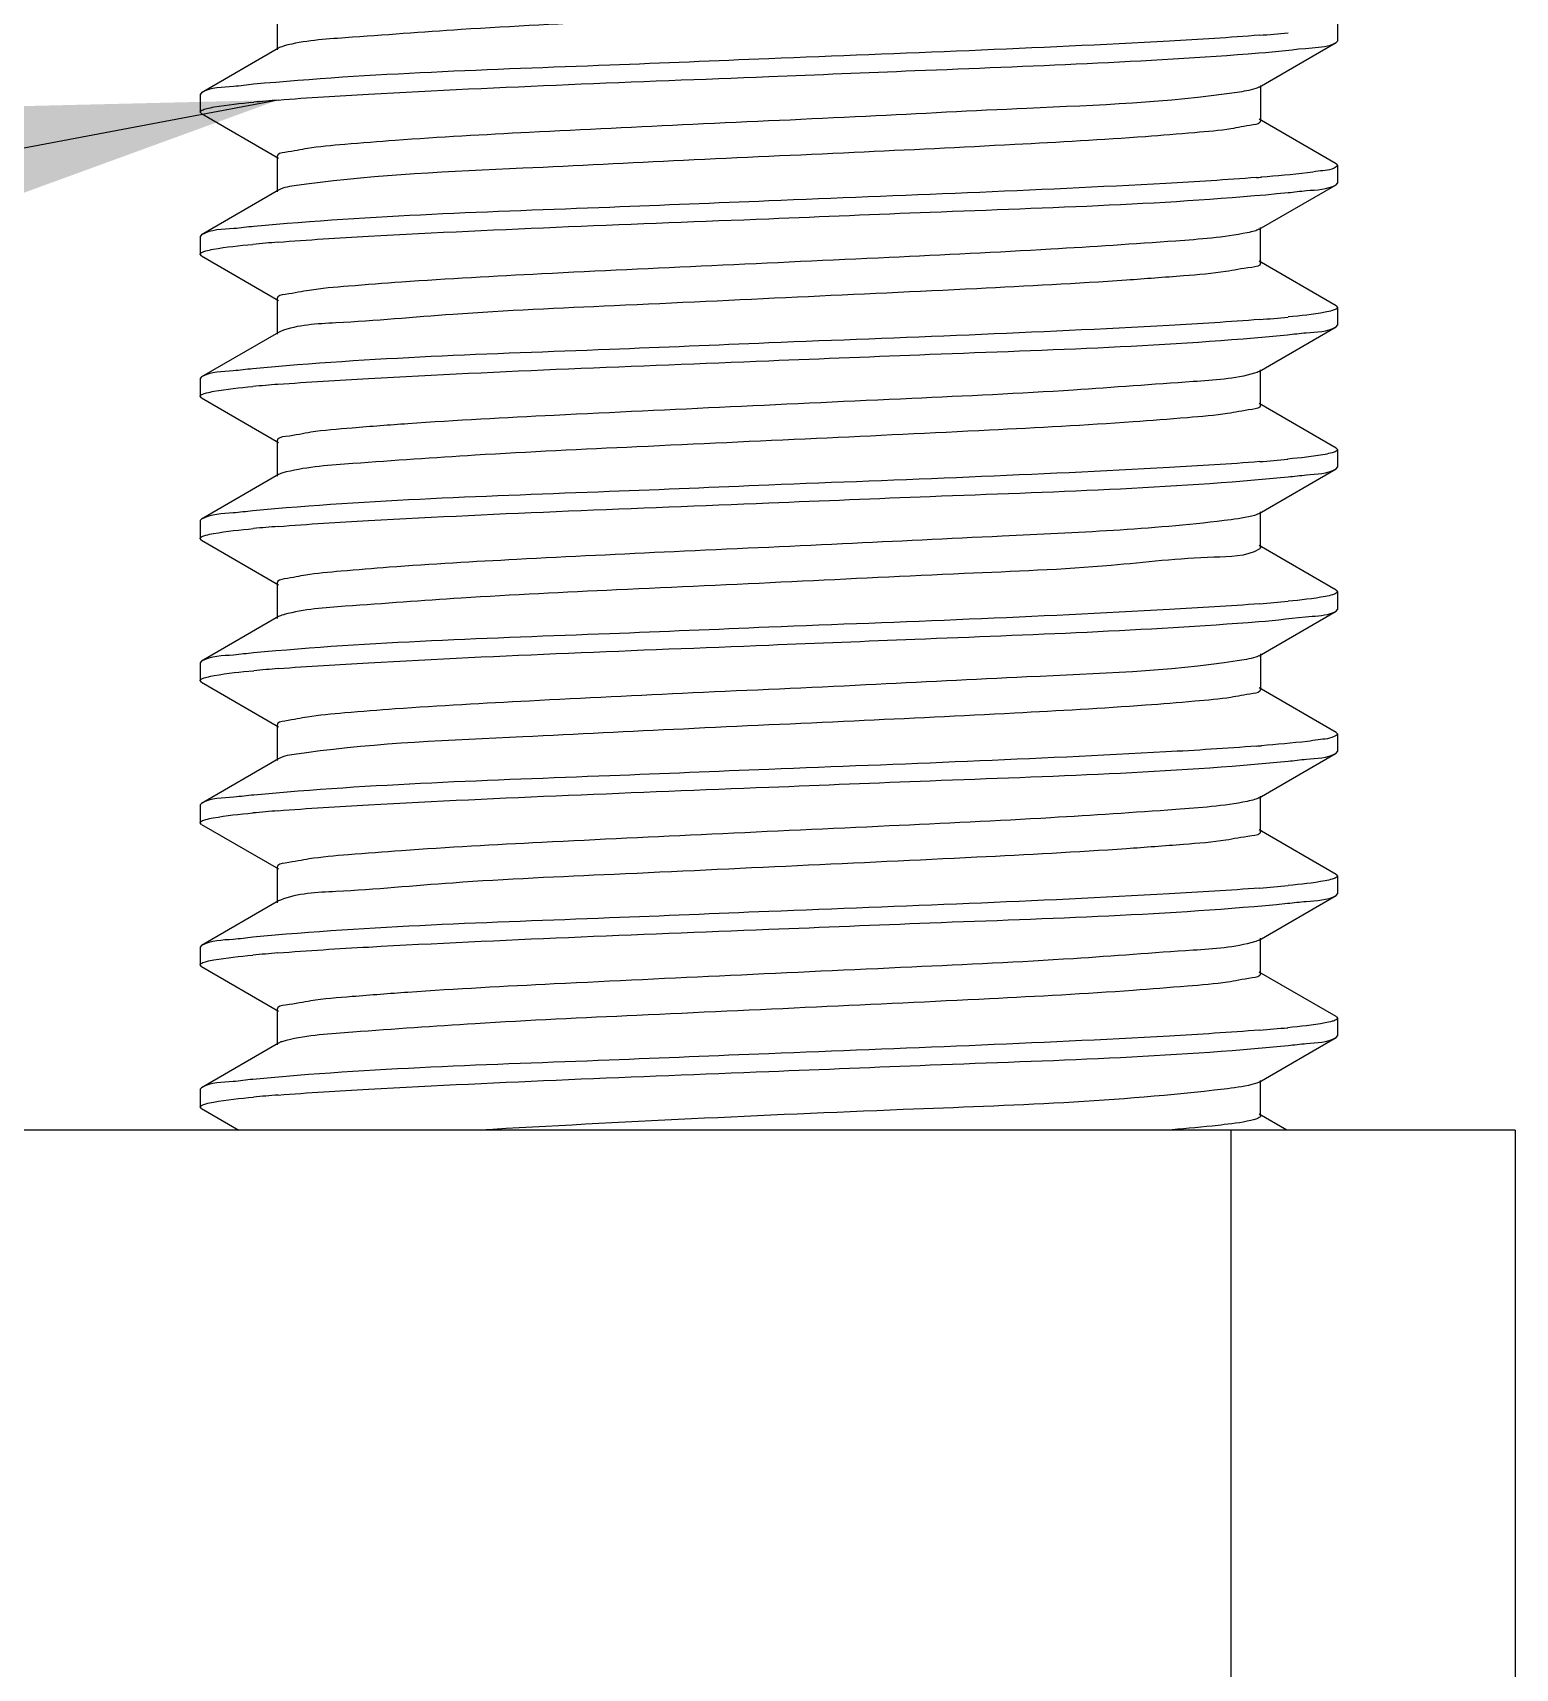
# Model space of a CAD drawing. Extents: x -1396510 to 1250330, y -1892470 to 1623980.
# Drawn here: x -1167299.8 to -1167200.5, y -49155.9 to -49046.4 of the extents above; entities that cross this region are included whole.
import ezdxf

# ---------------------------------------------------------------- set-up
doc = ezdxf.new("R2010")
doc.units = 0
doc.header["$LTSCALE"] = 1000
doc.header["$MEASUREMENT"] = 0
doc.styles.get("Standard").update_dxf_attribs({"font": 'gbenor.shx', "bigfont": 'gbcbig.shx'})
doc.dimstyles.get("Standard").update_dxf_attribs({"dimscale": 100, "dimtxt": 3.5, "dimasz": 1, "dimexe": 2.5, "dimexo": 3, "dimgap": 1.5, "dimtad": 1, "dimdec": 0, "dimzin": 0, "dimdsep": 46, "dimtxsty": 'Standard', "dimblk": 'ARCHTICK', "dimcen": 0.09, "dimadec": 0, "dimazin": 0, "dimtfac": 1, "dimtdec": 0, "dimtix": 1, "dimtmove": 2, "dimatfit": 3, "dimfxl": 0, "dimtolj": 1, "dimtzin": 0, "dimarcsym": 0})

# ---------------------------------------------------------------- blocks, each defined once
blk = doc.blocks.new('_ArchTick')
at = {"color": 0, "linetype": 'ByBlock', "const_width": 0.4}
blk.add_lwpolyline([(-0.5, -0.5), (0.5, 0.5)], dxfattribs=at)

msp = doc.modelspace()

# ---------------------------------------------------------------- linework, layer by layer
at = {"linetype": 'Continuous'}
for p, q in [((-1167283.43, -49045.17), (-1167283.43, -49047.55)), ((-1167212.43, -49045.77), (-1167212.43, -49046.96)), ((-1167212.52, -49047.06), (-1167212.43, -49046.96)), ((-1167283.33, -49047.43), (-1167288.49, -49050.42)), ((-1167217.68, -49050.05), (-1167212.52, -49047.06)), ((-1167217.58, -49049.93), (-1167217.58, -49052.31)), ((-1167288.49, -49050.42), (-1167288.58, -49050.53)), ((-1167288.58, -49050.53), (-1167288.58, -49051.72)), ((-1167288.49, -49051.82), (-1167288.58, -49051.72)), ((-1167288.49, -49051.82), (-1167283.33, -49054.81)), ((-1167212.52, -49055.18), (-1167217.68, -49052.19)), ((-1167283.43, -49054.69), (-1167283.43, -49057.07)), ((-1167212.52, -49055.18), (-1167212.43, -49055.29)), ((-1167212.43, -49055.29), (-1167212.43, -49056.48)), ((-1167217.68, -49059.57), (-1167212.52, -49056.58)), ((-1167212.52, -49056.58), (-1167212.43, -49056.48)), ((-1167283.33, -49056.95), (-1167288.49, -49059.94)), ((-1167288.49, -49059.94), (-1167288.58, -49060.04)), ((-1167288.58, -49060.05), (-1167288.58, -49061.24)), ((-1167217.58, -49061.83), (-1167217.58, -49059.45)), ((-1167288.49, -49061.34), (-1167288.58, -49061.24)), ((-1167288.49, -49061.34), (-1167283.33, -49064.33)), ((-1167212.52, -49064.7), (-1167217.68, -49061.71)), ((-1167283.43, -49064.21), (-1167283.43, -49066.59)), ((-1167212.52, -49064.7), (-1167212.43, -49064.81)), ((-1167212.43, -49064.81), (-1167212.43, -49065.99)), ((-1167283.33, -49066.47), (-1167288.49, -49069.46)), ((-1167283.21, -49066.41), (-1167283.33, -49066.47)), ((-1167217.68, -49069.09), (-1167212.52, -49066.1)), ((-1167212.52, -49066.1), (-1167212.43, -49066)), ((-1167288.49, -49069.46), (-1167288.58, -49069.57)), ((-1167288.58, -49069.56), (-1167288.58, -49070.75)), ((-1167217.58, -49071.35), (-1167217.58, -49068.97)), ((-1167288.49, -49070.86), (-1167288.58, -49070.75)), ((-1167288.49, -49070.86), (-1167283.33, -49073.85)), ((-1167212.52, -49074.22), (-1167217.68, -49071.23)), ((-1167283.43, -49073.73), (-1167283.43, -49076.11)), ((-1167212.52, -49074.22), (-1167212.43, -49074.32)), ((-1167212.43, -49074.32), (-1167212.43, -49075.51)), ((-1167283.33, -49075.99), (-1167288.49, -49078.98)), ((-1167217.68, -49078.61), (-1167212.52, -49075.62)), ((-1167212.52, -49075.62), (-1167212.43, -49075.51)), ((-1167217.68, -49078.61), (-1167217.83, -49078.68)), ((-1167217.58, -49080.87), (-1167217.58, -49078.49)), ((-1167288.49, -49078.98), (-1167288.58, -49079.08)), ((-1167288.58, -49079.08), (-1167288.58, -49080.27)), ((-1167288.49, -49080.38), (-1167288.58, -49080.27)), ((-1167288.49, -49080.38), (-1167283.33, -49083.37)), ((-1167212.52, -49083.74), (-1167217.68, -49080.75)), ((-1167283.43, -49083.25), (-1167283.43, -49085.63)), ((-1167212.52, -49083.74), (-1167212.43, -49083.84)), ((-1167212.43, -49083.84), (-1167212.43, -49085.03)), ((-1167217.68, -49088.13), (-1167212.52, -49085.14)), ((-1167212.52, -49085.14), (-1167212.43, -49085.03)), ((-1167283.33, -49085.51), (-1167288.49, -49088.5)), ((-1167288.49, -49088.5), (-1167288.58, -49088.6)), ((-1167217.58, -49088.01), (-1167217.58, -49090.39)), ((-1167288.58, -49088.6), (-1167288.58, -49089.79)), ((-1167288.49, -49089.9), (-1167288.58, -49089.79)), ((-1167288.49, -49089.9), (-1167283.33, -49092.89)), ((-1167212.52, -49093.26), (-1167217.68, -49090.27)), ((-1167283.43, -49092.77), (-1167283.43, -49095.15)), ((-1167212.52, -49093.26), (-1167212.43, -49093.36)), ((-1167212.43, -49093.36), (-1167212.43, -49094.55)), ((-1167283.33, -49095.03), (-1167288.49, -49098.02)), ((-1167217.68, -49097.65), (-1167212.52, -49094.66)), ((-1167212.52, -49094.66), (-1167212.43, -49094.55)), ((-1167288.49, -49098.02), (-1167288.58, -49098.12)), ((-1167288.58, -49098.12), (-1167288.58, -49099.31)), ((-1167217.58, -49099.91), (-1167217.58, -49097.53)), ((-1167288.49, -49099.42), (-1167288.58, -49099.31)), ((-1167288.49, -49099.42), (-1167283.33, -49102.41)), ((-1167212.52, -49102.78), (-1167217.68, -49099.79)), ((-1167283.43, -49102.29), (-1167283.43, -49104.67)), ((-1167212.52, -49102.78), (-1167212.43, -49102.88)), ((-1167212.43, -49102.88), (-1167212.43, -49104.07)), ((-1167283.33, -49104.55), (-1167288.49, -49107.54)), ((-1167283.21, -49104.49), (-1167283.33, -49104.55)), ((-1167217.68, -49107.17), (-1167212.52, -49104.18)), ((-1167212.52, -49104.18), (-1167212.43, -49104.07)), ((-1167217.58, -49109.43), (-1167217.58, -49107.05)), ((-1167288.49, -49107.54), (-1167288.58, -49107.64)), ((-1167288.58, -49107.64), (-1167288.58, -49108.83)), ((-1167288.49, -49108.94), (-1167288.58, -49108.83)), ((-1167288.49, -49108.94), (-1167283.33, -49111.93)), ((-1167212.52, -49112.3), (-1167217.68, -49109.31)), ((-1167283.43, -49111.81), (-1167283.43, -49114.19)), ((-1167212.52, -49112.3), (-1167212.43, -49112.4)), ((-1167212.43, -49112.4), (-1167212.43, -49113.59)), ((-1167217.68, -49116.69), (-1167212.52, -49113.7)), ((-1167212.52, -49113.7), (-1167212.43, -49113.59)), ((-1167283.33, -49114.07), (-1167288.49, -49117.06)), ((-1167288.49, -49117.06), (-1167288.58, -49117.16)), ((-1167217.68, -49116.69), (-1167217.83, -49116.75)), ((-1167217.58, -49118.95), (-1167217.58, -49116.57)), ((-1167288.58, -49117.16), (-1167288.58, -49118.35)), ((-1167288.49, -49118.46), (-1167288.58, -49118.35)), ((-1167288.49, -49118.46), (-1167286, -49119.9)), ((-1167215.83, -49119.9), (-1167217.68, -49118.83)), ((-1167200.53, -49119.9), (-1167395.68, -49119.9)), ((-1167219.57, -49119.9), (-1167219.57, -50722.18)), ((-1167200.53, -49119.9), (-1167200.53, -50722.18))]:
    msp.add_line(p, q, dxfattribs=at)
for centre, radius, start, end in [((-1167225.57, -48944.52), 102.36, 274.444, 275.5089), ((-1167282, -49050.8), 3.63, 105.0933, 106.1413), ((-1167274.88, -49159.64), 109.05, 94.458, 95.3148), ((-1167229.08, -48910.94), 145.6, 274.4234, 274.5496), ((-1167275.01, -49167.62), 107.51, 94.4571, 95.3557), ((-1167225.58, -48963.43), 102.49, 274.4413, 275.508), ((-1167275.03, -49176.96), 107.33, 94.4562, 95.3623), ((-1167225.62, -48972.42), 103.02, 274.4466, 275.4883), ((-1167274.93, -49187.58), 108.44, 94.4571, 95.3311), ((-1167225.57, -48982.59), 102.36, 274.444, 275.5089), ((-1167282, -49088.88), 3.63, 105.0933, 106.1413), ((-1167274.88, -49197.71), 109.05, 94.458, 95.3148), ((-1167229.08, -48949.01), 145.6, 274.4234, 274.5496), ((-1167275.01, -49205.7), 107.51, 94.4571, 95.3557), ((-1167225.58, -49001.51), 102.49, 274.4413, 275.508), ((-1167275.03, -49215.04), 107.33, 94.4562, 95.3623), ((-1167225.62, -49010.49), 103.02, 274.4466, 275.4883), ((-1167274.93, -49225.66), 108.44, 94.4571, 95.3311)]:
    msp.add_arc(centre, radius, start, end, dxfattribs=at)
for points, knots in [([(-1167217.68, -49042.91), (-1167218.56, -49043.43), (-1167222.08, -49043.41), (-1167228.51, -49044.2), (-1167238.01, -49044.55), (-1167249.02, -49045.11), (-1167260.26, -49045.62), (-1167270.24, -49046.09), (-1167277.63, -49046.67), (-1167281.62, -49046.93), (-1167282.95, -49047.29)], [0, 0, 0, 0, 0.046973, 0.152409, 0.303029, 0.479455, 0.658932, 0.818305, 0.937036, 1, 1, 1, 1]), ([(-1167217.64, -49046.57), (-1167219.65, -49046.73), (-1167230.6, -49047.39), (-1167241.57, -49047.79), (-1167250.51, -49048.15)], [0, 0, 0, 0, 0.184436, 1, 1, 1, 1]), ([(-1167283.01, -49047.31), (-1167283.07, -49047.33), (-1167283.18, -49047.36), (-1167283.28, -49047.41), (-1167283.33, -49047.43)], [0, 0, 0, 0, 0.572041, 1, 1, 1, 1]), ([(-1167250.51, -49049.34), (-1167247.25, -49049.21), (-1167236.3, -49048.75), (-1167225.35, -49048.36), (-1167217.69, -49047.76)], [0, 0, 0, 0, 0.297863, 1, 1, 1, 1]), ([(-1167217.69, -49047.76), (-1167216.5, -49047.67), (-1167214.81, -49047.43), (-1167213, -49047.34), (-1167212.52, -49047.06)], [0, 0, 0, 0, 0.683734, 1, 1, 1, 1]), ([(-1167250.51, -49048.15), (-1167254.06, -49048.29), (-1167265.56, -49048.78), (-1167277.08, -49049.12), (-1167285.01, -49049.86)], [0, 0, 0, 0, 0.308576, 1, 1, 1, 1]), ([(-1167285.01, -49049.86), (-1167285.45, -49049.91), (-1167286.6, -49050.07), (-1167287.86, -49050.05), (-1167288.49, -49050.42)], [0, 0, 0, 0, 0.37952, 1, 1, 1, 1]), ([(-1167283.36, -49050.91), (-1167281.34, -49050.75), (-1167270.4, -49050.09), (-1167259.44, -49049.69), (-1167250.51, -49049.34)], [0, 0, 0, 0, 0.184575, 1, 1, 1, 1]), ([(-1167217.69, -49050.05), (-1167217.75, -49050.09), (-1167218.23, -49050.27), (-1167218.73, -49050.34), (-1167219.15, -49050.4)], [0, 0, 0, 0, 0.147905, 1, 1, 1, 1]), ([(-1167288.14, -49051.48), (-1167287.97, -49051.44), (-1167286.93, -49051.24), (-1167285.87, -49051.13), (-1167284.98, -49051.05)], [0, 0, 0, 0, 0.163234, 1, 1, 1, 1]), ([(-1167219.15, -49050.4), (-1167223.8, -49051.1), (-1167232.13, -49051.38), (-1167244.27, -49052.04), (-1167255.39, -49052.53), (-1167265.87, -49053.04), (-1167273.7, -49053.46), (-1167278.56, -49053.86), (-1167281.18, -49054.08), (-1167282.43, -49054.36), (-1167283.43, -49054.5), (-1167283.43, -49054.69)], [0, 0, 0, 0, 0.218787, 0.386207, 0.566108, 0.736243, 0.875583, 0.928118, 0.966979, 0.991, 1, 1, 1, 1]), ([(-1167288.58, -49051.72), (-1167288.58, -49051.66), (-1167288.4, -49051.55), (-1167288.26, -49051.51), (-1167288.14, -49051.48)], [0, 0, 0, 0, 0.313847, 1, 1, 1, 1]), ([(-1167217.58, -49052.31), (-1167217.58, -49052.5), (-1167218.55, -49052.64), (-1167219.77, -49052.91), (-1167222.32, -49053.13), (-1167227.06, -49053.52), (-1167234.72, -49053.94), (-1167245.01, -49054.45), (-1167256, -49054.93), (-1167268.21, -49055.57), (-1167276.65, -49055.9), (-1167281.45, -49056.54)], [0, 0, 0, 0, 0.00884, 0.032379, 0.070466, 0.122006, 0.258971, 0.426878, 0.605536, 0.773444, 1, 1, 1, 1]), ([(-1167213.72, -49055.68), (-1167213.96, -49055.72), (-1167215.23, -49055.89), (-1167216.5, -49056), (-1167217.53, -49056.08)], [0, 0, 0, 0, 0.190828, 1, 1, 1, 1]), ([(-1167212.43, -49055.29), (-1167212.43, -49055.33), (-1167212.87, -49055.65), (-1167213.31, -49055.62), (-1167213.72, -49055.68)], [0, 0, 0, 0, 0.093121, 1, 1, 1, 1]), ([(-1167281.45, -49056.54), (-1167281.67, -49056.57), (-1167282.3, -49056.68), (-1167282.97, -49056.74), (-1167283.33, -49056.95)], [0, 0, 0, 0, 0.360643, 1, 1, 1, 1]), ([(-1167217.85, -49056.1), (-1167219.87, -49056.26), (-1167230.75, -49056.91), (-1167241.64, -49057.31), (-1167250.51, -49057.67)], [0, 0, 0, 0, 0.18595, 1, 1, 1, 1]), ([(-1167215.74, -49057.11), (-1167215.33, -49057.07), (-1167214.27, -49056.92), (-1167213.1, -49056.92), (-1167212.52, -49056.58)], [0, 0, 0, 0, 0.377935, 1, 1, 1, 1]), ([(-1167250.51, -49057.67), (-1167254.05, -49057.81), (-1167265.55, -49058.3), (-1167277.06, -49058.64), (-1167284.98, -49059.38)], [0, 0, 0, 0, 0.308379, 1, 1, 1, 1]), ([(-1167250.51, -49058.86), (-1167246.91, -49058.71), (-1167235.32, -49058.21), (-1167223.7, -49057.89), (-1167215.74, -49057.11)], [0, 0, 0, 0, 0.310578, 1, 1, 1, 1]), ([(-1167283.37, -49060.43), (-1167281.35, -49060.27), (-1167270.4, -49059.61), (-1167259.44, -49059.21), (-1167250.51, -49058.86)], [0, 0, 0, 0, 0.184524, 1, 1, 1, 1]), ([(-1167284.98, -49059.38), (-1167285.43, -49059.42), (-1167286.59, -49059.59), (-1167287.86, -49059.57), (-1167288.49, -49059.94)], [0, 0, 0, 0, 0.379704, 1, 1, 1, 1]), ([(-1167218.47, -49059.8), (-1167220.05, -49060.12), (-1167224.45, -49060.45), (-1167232.44, -49060.98), (-1167242.8, -49061.48), (-1167254.17, -49062), (-1167265.03, -49062.51), (-1167273.2, -49062.95), (-1167278.3, -49063.35), (-1167281.06, -49063.58), (-1167282.37, -49063.87), (-1167283.43, -49064.01), (-1167283.43, -49064.21)], [0, 0, 0, 0, 0.074051, 0.202548, 0.368862, 0.551322, 0.726125, 0.870472, 0.925123, 0.96561, 0.990669, 1, 1, 1, 1]), ([(-1167217.69, -49059.57), (-1167217.78, -49059.62), (-1167218.04, -49059.71), (-1167218.3, -49059.77), (-1167218.47, -49059.8)], [0, 0, 0, 0, 0.388593, 1, 1, 1, 1]), ([(-1167288.58, -49061.24), (-1167288.58, -49061.19), (-1167288.43, -49061.08), (-1167288.3, -49061.05), (-1167288.2, -49061.02)], [0, 0, 0, 0, 0.318631, 1, 1, 1, 1]), ([(-1167288.2, -49061.02), (-1167288.04, -49060.97), (-1167286.99, -49060.76), (-1167285.94, -49060.66), (-1167285.05, -49060.58)], [0, 0, 0, 0, 0.159226, 1, 1, 1, 1]), ([(-1167217.58, -49061.83), (-1167217.58, -49062.05), (-1167218.73, -49062.17), (-1167220.14, -49062.49), (-1167223.12, -49062.72), (-1167228.58, -49063.14), (-1167237.26, -49063.59), (-1167248.68, -49064.12), (-1167260.37, -49064.68), (-1167270.7, -49065.12), (-1167278.08, -49065.82), (-1167282.04, -49065.95), (-1167283.21, -49066.41)], [0, 0, 0, 0, 0.009911, 0.036684, 0.079861, 0.138026, 0.290611, 0.473012, 0.659513, 0.823824, 0.942824, 1, 1, 1, 1]), ([(-1167212.79, -49065.01), (-1167212.94, -49065.06), (-1167213.92, -49065.26), (-1167214.91, -49065.36), (-1167215.74, -49065.44)], [0, 0, 0, 0, 0.159145, 1, 1, 1, 1]), ([(-1167212.43, -49064.81), (-1167212.43, -49064.85), (-1167212.57, -49064.95), (-1167212.69, -49064.99), (-1167212.79, -49065.01)], [0, 0, 0, 0, 0.322656, 1, 1, 1, 1]), ([(-1167217.64, -49065.61), (-1167219.66, -49065.77), (-1167230.61, -49066.43), (-1167241.57, -49066.83), (-1167250.51, -49067.18)], [0, 0, 0, 0, 0.184477, 1, 1, 1, 1]), ([(-1167250.51, -49068.37), (-1167246.91, -49068.23), (-1167235.33, -49067.74), (-1167223.73, -49067.41), (-1167215.77, -49066.63)], [0, 0, 0, 0, 0.310323, 1, 1, 1, 1]), ([(-1167215.77, -49066.63), (-1167215.36, -49066.59), (-1167214.28, -49066.44), (-1167213.11, -49066.44), (-1167212.52, -49066.1)], [0, 0, 0, 0, 0.378132, 1, 1, 1, 1]), ([(-1167250.51, -49067.18), (-1167254.06, -49067.33), (-1167265.58, -49067.82), (-1167277.11, -49068.16), (-1167285.05, -49068.91)], [0, 0, 0, 0, 0.308852, 1, 1, 1, 1]), ([(-1167283.37, -49069.95), (-1167281.35, -49069.79), (-1167270.4, -49069.13), (-1167259.44, -49068.73), (-1167250.51, -49068.37)], [0, 0, 0, 0, 0.18453, 1, 1, 1, 1]), ([(-1167285.05, -49068.91), (-1167285.49, -49068.95), (-1167286.62, -49069.11), (-1167287.87, -49069.1), (-1167288.49, -49069.46)], [0, 0, 0, 0, 0.37931, 1, 1, 1, 1]), ([(-1167217.98, -49069.21), (-1167219.31, -49069.6), (-1167223.41, -49069.84), (-1167231.03, -49070.45), (-1167241.38, -49070.92), (-1167252.97, -49071.46), (-1167264.19, -49071.99), (-1167272.7, -49072.43), (-1167278.03, -49072.85), (-1167280.94, -49073.08), (-1167282.31, -49073.39), (-1167283.43, -49073.52), (-1167283.43, -49073.73)], [0, 0, 0, 0, 0.063162, 0.185571, 0.350627, 0.535705, 0.715395, 0.865028, 0.921933, 0.964141, 0.990304, 1, 1, 1, 1]), ([(-1167217.68, -49069.09), (-1167217.72, -49069.11), (-1167217.82, -49069.16), (-1167217.92, -49069.19), (-1167217.98, -49069.21)], [0, 0, 0, 0, 0.429478, 1, 1, 1, 1]), ([(-1167288.58, -49070.75), (-1167288.58, -49070.7), (-1167288.41, -49070.59), (-1167288.26, -49070.56), (-1167288.15, -49070.53)], [0, 0, 0, 0, 0.315061, 1, 1, 1, 1]), ([(-1167288.15, -49070.53), (-1167287.99, -49070.48), (-1167286.96, -49070.28), (-1167285.93, -49070.18), (-1167285.06, -49070.1)], [0, 0, 0, 0, 0.163145, 1, 1, 1, 1]), ([(-1167217.58, -49071.35), (-1167217.58, -49071.56), (-1167218.67, -49071.69), (-1167220.01, -49071.99), (-1167222.85, -49072.22), (-1167228.06, -49072.63), (-1167236.41, -49073.07), (-1167247.45, -49073.59), (-1167258.94, -49074.12), (-1167269.3, -49074.61), (-1167277.11, -49075.17), (-1167281.36, -49075.47), (-1167282.81, -49075.82)], [0, 0, 0, 0, 0.00951, 0.035123, 0.076469, 0.132247, 0.279239, 0.456494, 0.640275, 0.805971, 0.931424, 1, 1, 1, 1]), ([(-1167212.43, -49074.32), (-1167212.43, -49074.37), (-1167212.57, -49074.47), (-1167212.7, -49074.51), (-1167212.79, -49074.53)], [0, 0, 0, 0, 0.322005, 1, 1, 1, 1]), ([(-1167217.64, -49075.13), (-1167219.65, -49075.29), (-1167230.6, -49075.95), (-1167241.57, -49076.35), (-1167250.51, -49076.7)], [0, 0, 0, 0, 0.184455, 1, 1, 1, 1]), ([(-1167212.79, -49074.53), (-1167212.95, -49074.58), (-1167213.93, -49074.79), (-1167214.93, -49074.88), (-1167215.77, -49074.96)], [0, 0, 0, 0, 0.159397, 1, 1, 1, 1]), ([(-1167282.81, -49075.82), (-1167282.92, -49075.84), (-1167283.09, -49075.89), (-1167283.26, -49075.95), (-1167283.33, -49075.99)], [0, 0, 0, 0, 0.59312, 1, 1, 1, 1]), ([(-1167250.51, -49077.89), (-1167246.9, -49077.75), (-1167235.31, -49077.25), (-1167223.7, -49076.93), (-1167215.74, -49076.15)], [0, 0, 0, 0, 0.310595, 1, 1, 1, 1]), ([(-1167215.74, -49076.15), (-1167215.33, -49076.11), (-1167214.27, -49075.96), (-1167213.1, -49075.96), (-1167212.52, -49075.62)], [0, 0, 0, 0, 0.377931, 1, 1, 1, 1]), ([(-1167250.51, -49076.7), (-1167254.07, -49076.85), (-1167265.58, -49077.34), (-1167277.12, -49077.68), (-1167285.06, -49078.43)], [0, 0, 0, 0, 0.308927, 1, 1, 1, 1]), ([(-1167285.06, -49078.43), (-1167285.5, -49078.47), (-1167286.63, -49078.63), (-1167287.87, -49078.62), (-1167288.49, -49078.98)], [0, 0, 0, 0, 0.379296, 1, 1, 1, 1]), ([(-1167283.36, -49079.47), (-1167281.34, -49079.31), (-1167270.4, -49078.65), (-1167259.44, -49078.25), (-1167250.51, -49077.89)], [0, 0, 0, 0, 0.184554, 1, 1, 1, 1]), ([(-1167217.83, -49078.68), (-1167217.94, -49078.72), (-1167218.66, -49078.91), (-1167219.4, -49079), (-1167220.03, -49079.08)], [0, 0, 0, 0, 0.158312, 1, 1, 1, 1]), ([(-1167288.19, -49080.06), (-1167288.03, -49080.01), (-1167286.97, -49079.8), (-1167285.9, -49079.7), (-1167285.01, -49079.61)], [0, 0, 0, 0, 0.159617, 1, 1, 1, 1]), ([(-1167220.03, -49079.08), (-1167224.95, -49079.68), (-1167233.49, -49080.04), (-1167245.77, -49080.66), (-1167256.61, -49081.14), (-1167266.71, -49081.64), (-1167274.19, -49082.05), (-1167278.82, -49082.44), (-1167281.3, -49082.66), (-1167282.49, -49082.92), (-1167283.43, -49083.06), (-1167283.43, -49083.25)], [0, 0, 0, 0, 0.234088, 0.402448, 0.579889, 0.745639, 0.880314, 0.930897, 0.968237, 0.991317, 1, 1, 1, 1]), ([(-1167288.58, -49080.27), (-1167288.58, -49080.23), (-1167288.42, -49080.12), (-1167288.29, -49080.08), (-1167288.19, -49080.06)], [0, 0, 0, 0, 0.317967, 1, 1, 1, 1]), ([(-1167217.58, -49080.87), (-1167217.58, -49080.89), (-1167217.61, -49080.94), (-1167217.65, -49080.97), (-1167217.68, -49080.99)], [0, 0, 0, 0, 0.402304, 1, 1, 1, 1]), ([(-1167217.68, -49080.99), (-1167218.56, -49081.51), (-1167222.08, -49081.48), (-1167228.51, -49082.28), (-1167238.01, -49082.63), (-1167249.02, -49083.19), (-1167260.26, -49083.7), (-1167270.24, -49084.17), (-1167277.63, -49084.74), (-1167281.62, -49085.01), (-1167282.95, -49085.37)], [0, 0, 0, 0, 0.046973, 0.152409, 0.303029, 0.479455, 0.658932, 0.818305, 0.937036, 1, 1, 1, 1]), ([(-1167212.77, -49084.05), (-1167212.92, -49084.09), (-1167213.9, -49084.3), (-1167214.9, -49084.4), (-1167215.74, -49084.48)], [0, 0, 0, 0, 0.157623, 1, 1, 1, 1]), ([(-1167212.43, -49083.84), (-1167212.43, -49083.89), (-1167212.56, -49083.99), (-1167212.68, -49084.02), (-1167212.77, -49084.05)], [0, 0, 0, 0, 0.324871, 1, 1, 1, 1]), ([(-1167217.64, -49084.65), (-1167219.65, -49084.8), (-1167230.6, -49085.47), (-1167241.57, -49085.87), (-1167250.51, -49086.22)], [0, 0, 0, 0, 0.184436, 1, 1, 1, 1]), ([(-1167217.69, -49085.84), (-1167216.5, -49085.75), (-1167214.81, -49085.51), (-1167213, -49085.41), (-1167212.52, -49085.14)], [0, 0, 0, 0, 0.683734, 1, 1, 1, 1]), ([(-1167250.51, -49086.22), (-1167254.06, -49086.37), (-1167265.56, -49086.86), (-1167277.08, -49087.2), (-1167285.01, -49087.94)], [0, 0, 0, 0, 0.308576, 1, 1, 1, 1]), ([(-1167283.01, -49085.39), (-1167283.07, -49085.4), (-1167283.18, -49085.44), (-1167283.28, -49085.48), (-1167283.33, -49085.51)], [0, 0, 0, 0, 0.572041, 1, 1, 1, 1]), ([(-1167250.51, -49087.41), (-1167247.25, -49087.28), (-1167236.3, -49086.83), (-1167225.35, -49086.44), (-1167217.69, -49085.84)], [0, 0, 0, 0, 0.297863, 1, 1, 1, 1]), ([(-1167283.36, -49088.99), (-1167281.34, -49088.83), (-1167270.4, -49088.17), (-1167259.44, -49087.77), (-1167250.51, -49087.41)], [0, 0, 0, 0, 0.184575, 1, 1, 1, 1]), ([(-1167285.01, -49087.94), (-1167285.45, -49087.98), (-1167286.6, -49088.15), (-1167287.86, -49088.13), (-1167288.49, -49088.5)], [0, 0, 0, 0, 0.37952, 1, 1, 1, 1]), ([(-1167219.15, -49088.48), (-1167223.8, -49089.18), (-1167232.13, -49089.46), (-1167244.27, -49090.12), (-1167255.39, -49090.6), (-1167265.87, -49091.12), (-1167273.7, -49091.54), (-1167278.56, -49091.93), (-1167281.18, -49092.16), (-1167282.43, -49092.44), (-1167283.43, -49092.57), (-1167283.43, -49092.77)], [0, 0, 0, 0, 0.218787, 0.386207, 0.566108, 0.736243, 0.875583, 0.928118, 0.966979, 0.991, 1, 1, 1, 1]), ([(-1167217.69, -49088.13), (-1167217.75, -49088.17), (-1167218.23, -49088.34), (-1167218.73, -49088.41), (-1167219.15, -49088.48)], [0, 0, 0, 0, 0.147905, 1, 1, 1, 1]), ([(-1167288.58, -49089.79), (-1167288.58, -49089.74), (-1167288.4, -49089.63), (-1167288.26, -49089.59), (-1167288.14, -49089.56)], [0, 0, 0, 0, 0.313847, 1, 1, 1, 1]), ([(-1167288.14, -49089.56), (-1167287.97, -49089.52), (-1167286.93, -49089.31), (-1167285.87, -49089.21), (-1167284.98, -49089.13)], [0, 0, 0, 0, 0.163234, 1, 1, 1, 1]), ([(-1167217.58, -49090.39), (-1167217.58, -49090.58), (-1167218.55, -49090.72), (-1167219.77, -49090.99), (-1167222.32, -49091.21), (-1167227.06, -49091.6), (-1167234.72, -49092.02), (-1167245.01, -49092.52), (-1167256, -49093.01), (-1167268.21, -49093.65), (-1167276.65, -49093.97), (-1167281.45, -49094.62)], [0, 0, 0, 0, 0.00884, 0.032379, 0.070466, 0.122006, 0.258971, 0.426878, 0.605536, 0.773444, 1, 1, 1, 1]), ([(-1167213.72, -49093.76), (-1167213.96, -49093.8), (-1167215.23, -49093.97), (-1167216.5, -49094.07), (-1167217.53, -49094.16)], [0, 0, 0, 0, 0.190828, 1, 1, 1, 1]), ([(-1167212.43, -49093.36), (-1167212.43, -49093.41), (-1167212.87, -49093.72), (-1167213.31, -49093.7), (-1167213.72, -49093.76)], [0, 0, 0, 0, 0.093121, 1, 1, 1, 1]), ([(-1167281.45, -49094.62), (-1167281.67, -49094.65), (-1167282.3, -49094.76), (-1167282.97, -49094.82), (-1167283.33, -49095.03)], [0, 0, 0, 0, 0.360643, 1, 1, 1, 1]), ([(-1167217.85, -49094.18), (-1167219.87, -49094.34), (-1167230.75, -49094.99), (-1167241.64, -49095.39), (-1167250.51, -49095.74)], [0, 0, 0, 0, 0.18595, 1, 1, 1, 1]), ([(-1167215.74, -49095.19), (-1167215.33, -49095.15), (-1167214.27, -49095), (-1167213.1, -49095), (-1167212.52, -49094.66)], [0, 0, 0, 0, 0.377935, 1, 1, 1, 1]), ([(-1167250.51, -49095.74), (-1167254.05, -49095.88), (-1167265.55, -49096.37), (-1167277.06, -49096.72), (-1167284.98, -49097.46)], [0, 0, 0, 0, 0.308379, 1, 1, 1, 1]), ([(-1167250.51, -49096.93), (-1167246.91, -49096.79), (-1167235.32, -49096.29), (-1167223.7, -49095.97), (-1167215.74, -49095.19)], [0, 0, 0, 0, 0.310578, 1, 1, 1, 1]), ([(-1167283.37, -49098.51), (-1167281.35, -49098.35), (-1167270.4, -49097.69), (-1167259.44, -49097.29), (-1167250.51, -49096.93)], [0, 0, 0, 0, 0.184524, 1, 1, 1, 1]), ([(-1167284.98, -49097.46), (-1167285.43, -49097.5), (-1167286.59, -49097.66), (-1167287.86, -49097.65), (-1167288.49, -49098.02)], [0, 0, 0, 0, 0.379704, 1, 1, 1, 1]), ([(-1167218.47, -49097.88), (-1167220.05, -49098.2), (-1167224.45, -49098.52), (-1167232.44, -49099.06), (-1167242.8, -49099.55), (-1167254.17, -49100.07), (-1167265.03, -49100.59), (-1167273.2, -49101.03), (-1167278.3, -49101.43), (-1167281.06, -49101.66), (-1167282.37, -49101.95), (-1167283.43, -49102.09), (-1167283.43, -49102.29)], [0, 0, 0, 0, 0.074051, 0.202548, 0.368862, 0.551322, 0.726125, 0.870472, 0.925123, 0.96561, 0.990669, 1, 1, 1, 1]), ([(-1167217.69, -49097.65), (-1167217.78, -49097.7), (-1167218.04, -49097.79), (-1167218.3, -49097.85), (-1167218.47, -49097.88)], [0, 0, 0, 0, 0.388593, 1, 1, 1, 1]), ([(-1167288.58, -49099.31), (-1167288.58, -49099.27), (-1167288.43, -49099.16), (-1167288.3, -49099.13), (-1167288.2, -49099.1)], [0, 0, 0, 0, 0.318631, 1, 1, 1, 1]), ([(-1167288.2, -49099.1), (-1167288.04, -49099.05), (-1167286.99, -49098.84), (-1167285.94, -49098.74), (-1167285.05, -49098.65)], [0, 0, 0, 0, 0.159226, 1, 1, 1, 1]), ([(-1167217.58, -49099.91), (-1167217.58, -49100.13), (-1167218.73, -49100.25), (-1167220.14, -49100.57), (-1167223.12, -49100.8), (-1167228.58, -49101.22), (-1167237.26, -49101.67), (-1167248.68, -49102.2), (-1167260.37, -49102.76), (-1167270.7, -49103.2), (-1167278.08, -49103.9), (-1167282.04, -49104.03), (-1167283.21, -49104.49)], [0, 0, 0, 0, 0.009911, 0.036684, 0.079861, 0.138026, 0.290611, 0.473012, 0.659513, 0.823824, 0.942824, 1, 1, 1, 1]), ([(-1167217.64, -49103.69), (-1167219.66, -49103.84), (-1167230.61, -49104.51), (-1167241.57, -49104.91), (-1167250.51, -49105.26)], [0, 0, 0, 0, 0.184477, 1, 1, 1, 1]), ([(-1167212.79, -49103.09), (-1167212.94, -49103.14), (-1167213.92, -49103.34), (-1167214.91, -49103.44), (-1167215.74, -49103.52)], [0, 0, 0, 0, 0.159145, 1, 1, 1, 1]), ([(-1167212.43, -49102.88), (-1167212.43, -49102.93), (-1167212.57, -49103.03), (-1167212.69, -49103.06), (-1167212.79, -49103.09)], [0, 0, 0, 0, 0.322656, 1, 1, 1, 1]), ([(-1167250.51, -49106.45), (-1167246.91, -49106.31), (-1167235.33, -49105.81), (-1167223.73, -49105.49), (-1167215.77, -49104.71)], [0, 0, 0, 0, 0.310323, 1, 1, 1, 1]), ([(-1167215.77, -49104.71), (-1167215.36, -49104.67), (-1167214.28, -49104.52), (-1167213.11, -49104.52), (-1167212.52, -49104.18)], [0, 0, 0, 0, 0.378132, 1, 1, 1, 1]), ([(-1167250.51, -49105.26), (-1167254.06, -49105.4), (-1167265.58, -49105.9), (-1167277.11, -49106.23), (-1167285.05, -49106.98)], [0, 0, 0, 0, 0.308852, 1, 1, 1, 1]), ([(-1167285.05, -49106.98), (-1167285.49, -49107.03), (-1167286.62, -49107.19), (-1167287.87, -49107.18), (-1167288.49, -49107.54)], [0, 0, 0, 0, 0.37931, 1, 1, 1, 1]), ([(-1167283.37, -49108.03), (-1167281.35, -49107.87), (-1167270.4, -49107.21), (-1167259.44, -49106.81), (-1167250.51, -49106.45)], [0, 0, 0, 0, 0.18453, 1, 1, 1, 1]), ([(-1167217.68, -49107.17), (-1167217.72, -49107.19), (-1167217.82, -49107.23), (-1167217.92, -49107.27), (-1167217.98, -49107.28)], [0, 0, 0, 0, 0.429478, 1, 1, 1, 1]), ([(-1167288.15, -49108.6), (-1167287.99, -49108.56), (-1167286.96, -49108.36), (-1167285.93, -49108.26), (-1167285.06, -49108.18)], [0, 0, 0, 0, 0.163145, 1, 1, 1, 1]), ([(-1167217.98, -49107.28), (-1167219.31, -49107.68), (-1167223.41, -49107.92), (-1167231.03, -49108.53), (-1167241.38, -49109), (-1167252.97, -49109.54), (-1167264.19, -49110.07), (-1167272.7, -49110.51), (-1167278.03, -49110.93), (-1167280.94, -49111.16), (-1167282.31, -49111.47), (-1167283.43, -49111.6), (-1167283.43, -49111.81)], [0, 0, 0, 0, 0.063162, 0.185571, 0.350627, 0.535705, 0.715395, 0.865028, 0.921933, 0.964141, 0.990304, 1, 1, 1, 1]), ([(-1167288.58, -49108.83), (-1167288.58, -49108.78), (-1167288.41, -49108.67), (-1167288.26, -49108.63), (-1167288.15, -49108.6)], [0, 0, 0, 0, 0.315061, 1, 1, 1, 1]), ([(-1167217.58, -49109.43), (-1167217.58, -49109.63), (-1167218.67, -49109.77), (-1167220.01, -49110.07), (-1167222.85, -49110.29), (-1167228.06, -49110.71), (-1167236.41, -49111.15), (-1167247.45, -49111.67), (-1167258.94, -49112.2), (-1167269.3, -49112.68), (-1167277.11, -49113.25), (-1167281.36, -49113.55), (-1167282.81, -49113.89)], [0, 0, 0, 0, 0.00951, 0.035123, 0.076469, 0.132247, 0.279239, 0.456494, 0.640275, 0.805971, 0.931424, 1, 1, 1, 1]), ([(-1167212.79, -49112.61), (-1167212.95, -49112.66), (-1167213.93, -49112.86), (-1167214.93, -49112.96), (-1167215.77, -49113.04)], [0, 0, 0, 0, 0.159397, 1, 1, 1, 1]), ([(-1167212.43, -49112.4), (-1167212.43, -49112.45), (-1167212.57, -49112.55), (-1167212.7, -49112.59), (-1167212.79, -49112.61)], [0, 0, 0, 0, 0.322005, 1, 1, 1, 1]), ([(-1167217.64, -49113.2), (-1167219.65, -49113.36), (-1167230.6, -49114.03), (-1167241.57, -49114.43), (-1167250.51, -49114.78)], [0, 0, 0, 0, 0.184455, 1, 1, 1, 1]), ([(-1167215.74, -49114.23), (-1167215.33, -49114.19), (-1167214.27, -49114.04), (-1167213.1, -49114.04), (-1167212.52, -49113.7)], [0, 0, 0, 0, 0.377931, 1, 1, 1, 1]), ([(-1167250.51, -49114.78), (-1167254.07, -49114.92), (-1167265.58, -49115.42), (-1167277.12, -49115.75), (-1167285.06, -49116.5)], [0, 0, 0, 0, 0.308927, 1, 1, 1, 1]), ([(-1167282.81, -49113.89), (-1167282.92, -49113.92), (-1167283.09, -49113.96), (-1167283.26, -49114.03), (-1167283.33, -49114.07)], [0, 0, 0, 0, 0.59312, 1, 1, 1, 1]), ([(-1167250.51, -49115.97), (-1167246.9, -49115.83), (-1167235.31, -49115.33), (-1167223.7, -49115.01), (-1167215.74, -49114.23)], [0, 0, 0, 0, 0.310595, 1, 1, 1, 1]), ([(-1167285.06, -49116.5), (-1167285.5, -49116.55), (-1167286.63, -49116.71), (-1167287.87, -49116.7), (-1167288.49, -49117.06)], [0, 0, 0, 0, 0.379296, 1, 1, 1, 1]), ([(-1167283.36, -49117.55), (-1167281.34, -49117.39), (-1167270.4, -49116.73), (-1167259.44, -49116.33), (-1167250.51, -49115.97)], [0, 0, 0, 0, 0.184554, 1, 1, 1, 1]), ([(-1167217.83, -49116.75), (-1167217.94, -49116.79), (-1167218.66, -49116.99), (-1167219.4, -49117.08), (-1167220.03, -49117.15)], [0, 0, 0, 0, 0.158312, 1, 1, 1, 1]), ([(-1167288.58, -49118.35), (-1167288.58, -49118.3), (-1167288.42, -49118.2), (-1167288.29, -49118.16), (-1167288.19, -49118.13)], [0, 0, 0, 0, 0.317967, 1, 1, 1, 1]), ([(-1167288.19, -49118.13), (-1167288.03, -49118.09), (-1167286.97, -49117.87), (-1167285.9, -49117.77), (-1167285.01, -49117.69)], [0, 0, 0, 0, 0.159617, 1, 1, 1, 1]), ([(-1167220.03, -49117.15), (-1167227.15, -49118.02), (-1167243.81, -49118.55), (-1167260.42, -49119.36), (-1167269.87, -49119.9)], [0, 0, 0, 0, 0.43101, 1, 1, 1, 1]), ([(-1167217.68, -49119.06), (-1167217.77, -49119.12), (-1167218.54, -49119.37), (-1167219.34, -49119.45), (-1167220.03, -49119.53)], [0, 0, 0, 0, 0.133087, 1, 1, 1, 1]), ([(-1167217.58, -49118.95), (-1167217.58, -49118.97), (-1167217.61, -49119.02), (-1167217.65, -49119.05), (-1167217.68, -49119.06)], [0, 0, 0, 0, 0.402304, 1, 1, 1, 1]), ([(-1167220.03, -49119.53), (-1167220.29, -49119.57), (-1167221.58, -49119.71), (-1167222.86, -49119.82), (-1167223.88, -49119.9)], [0, 0, 0, 0, 0.209404, 1, 1, 1, 1])]:
    msp.add_open_spline(points, degree=3, knots=knots, dxfattribs=at)

# ---------------------------------------------------------------- leaders
at = {"color": 7}
msp.add_leader([(-1167283.36, -49050.91), (-1167801.64, -49148.92)], dimstyle='Standard', override={"dimgap": 100, "dimtad": 0}, dxfattribs=at)

doc.saveas('drawing.dxf')
